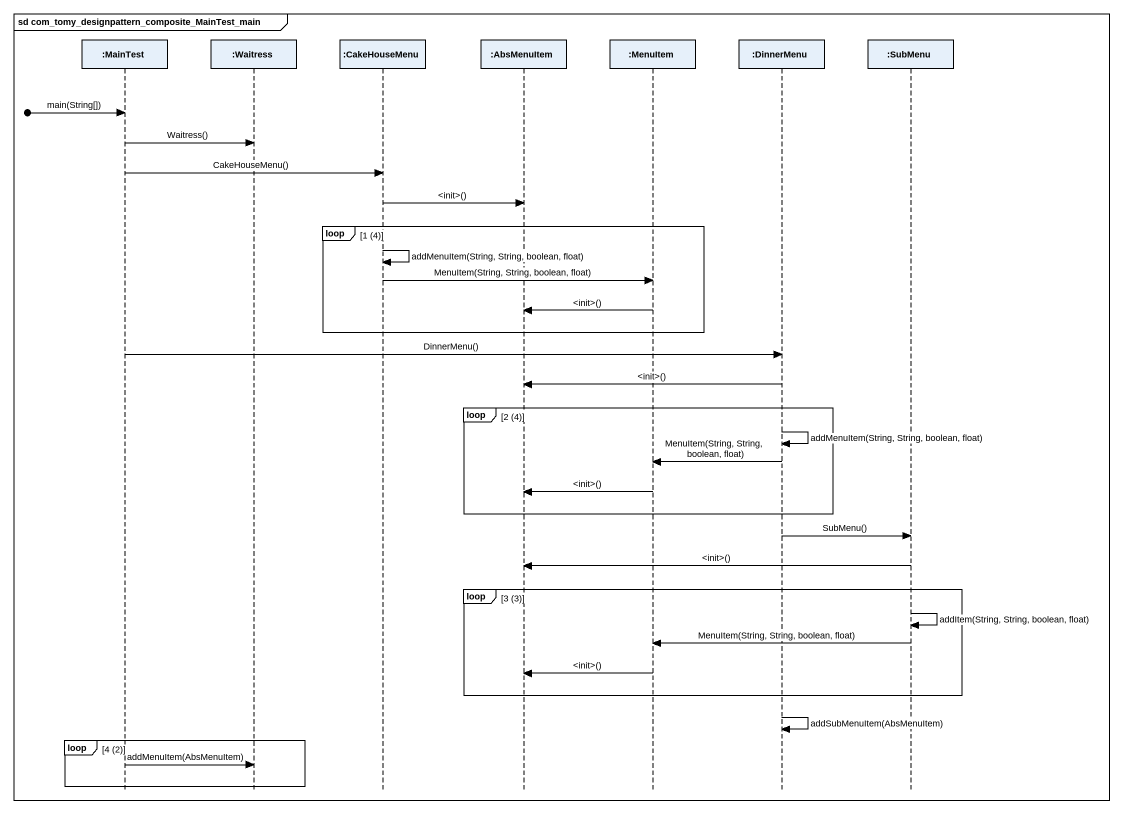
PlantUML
@startuml
mainframe sd com_tomy_designpattern_composite_MainTest_main
hide footbox
participant ":MainTest" as MainTest
participant ":Waitress" as Waitress
participant ":CakeHouseMenu" as CakeHouseMenu
participant ":AbsMenuItem" as AbsMenuItem
participant ":MenuItem" as MenuItem
participant ":DinnerMenu" as DinnerMenu
participant ":SubMenu" as SubMenu

[o-> MainTest : main(String[])
MainTest -> Waitress : Waitress()
MainTest -> CakeHouseMenu : CakeHouseMenu()
CakeHouseMenu -> AbsMenuItem : <init>()
loop 1 (4)
  CakeHouseMenu -> CakeHouseMenu : addMenuItem(String, String, boolean, float)
  CakeHouseMenu -> MenuItem : MenuItem(String, String, boolean, float)
  MenuItem -> AbsMenuItem : <init>()
end
MainTest -> DinnerMenu : DinnerMenu()
DinnerMenu -> AbsMenuItem : <init>()
loop 2 (4)
  DinnerMenu -> DinnerMenu : addMenuItem(String, String, boolean, float)
  DinnerMenu -> MenuItem : MenuItem(String, String, boolean, float)
  MenuItem -> AbsMenuItem : <init>()
end
DinnerMenu -> SubMenu : SubMenu()
SubMenu -> AbsMenuItem : <init>()
loop 3 (3)
  SubMenu -> SubMenu : addItem(String, String, boolean, float)
  SubMenu -> MenuItem : MenuItem(String, String, boolean, float)
  MenuItem -> AbsMenuItem : <init>()
end
DinnerMenu -> DinnerMenu : addSubMenuItem(AbsMenuItem)
loop 4 (2)
  MainTest -> Waitress : addMenuItem(AbsMenuItem)
end
@enduml
